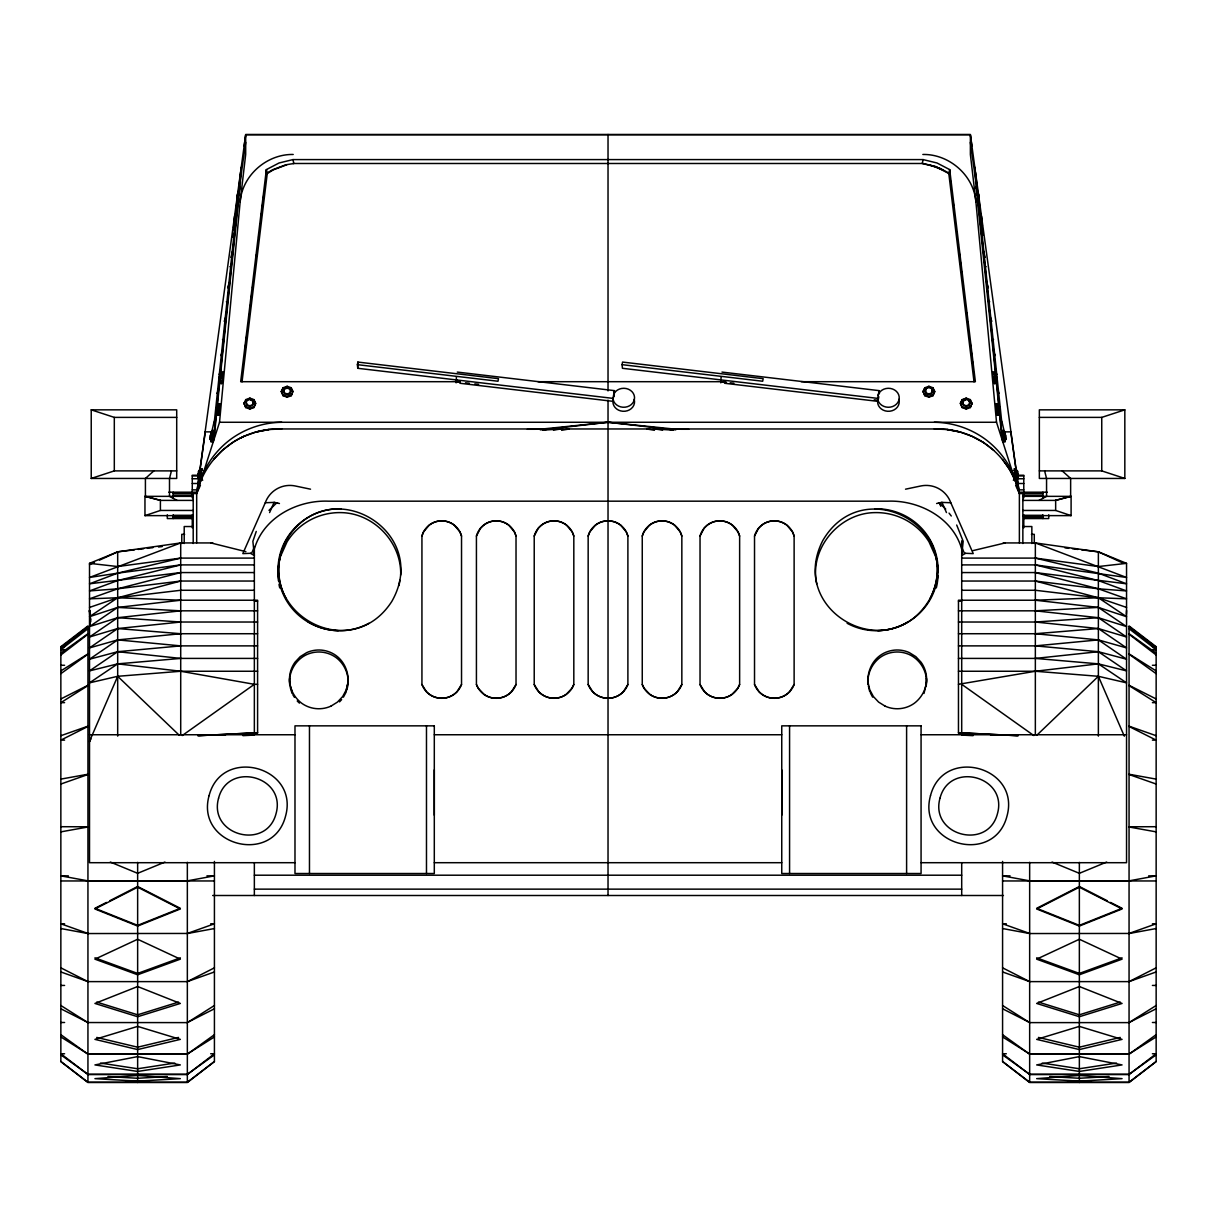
<?xml version="1.0" encoding="UTF-8"?>
<svg xmlns="http://www.w3.org/2000/svg" width="1217" height="1217" viewBox="0 0 1217 1217"><rect width="100%" height="100%" fill="white"/><g stroke="black" fill="none" stroke-linecap="round" stroke-linejoin="round"><path stroke-width="1.5" d="M781.755 815.223L781.755 769.859M434.302 769.859L434.302 815.223M867.995 684.273C866.96 673.351 871.022 662.063 880.089 655.507A29.086 28.736 0 0 1 909.327 652.601L915.838 656.648L921.086 662.246A30.014 29.649 0 0 1 926.213 684.137L923.992 693.462M926.411 678.219C927.019 687.97 922.045 697.402 914.363 703.243A29.086 28.736 0 0 1 885.124 706.149M926.228 685.643C928.16 672.971 920.934 659.949 909.327 654.594A29.086 28.736 0 0 0 880.089 657.499C871.95 663.584 867.219 673.64 867.995 683.802L867.995 682.281L869.744 689.75L873.365 696.504L878.613 702.103L885.124 706.149M992.829 373.847L992.889 372.174L994.563 371.961L995.065 373.634L992.829 373.847L994.395 383.614L996.069 383.385L996.13 381.712L994.472 381.94L994.395 383.614M994.563 371.961L996.069 383.385M994.791 375.11L996.084 373.893L997.042 381.134L995.795 381.286L995.05 377.681L994.791 375.11L996.084 373.893M995.795 381.286L995.825 380.236M999.157 413.4L999.096 415.073L997.423 415.286L995.917 403.861L997.59 403.633L998.092 405.307M999.431 406.63L997.818 406.797L997.864 405.733L999.111 405.565L999.842 409.186L1000.055 412.806L998.807 412.974L997.59 403.633M997.423 415.286L997.499 413.613M998.807 412.974L998.853 411.909M999.111 405.565L1000.055 412.806M1004.679 436.021L1005.029 441.725L1003.371 441.954L1001.865 430.514L1003.523 430.301L1004.04 431.974M1005.029 441.725L1003.523 430.301M1003.371 441.954L1003.021 436.234M1004.025 436.021L1003.797 432.4L1005.044 432.233L1006.003 439.474L1004.755 439.626L1004.436 438.576L1005.683 438.409L1006.003 439.474M1004.755 439.626L1004.801 438.576M1005.044 432.233L1005.683 438.409M1017.351 478.327L1017.29 480L1015.632 480.228L1014.126 468.788L1015.784 468.575L1016.94 474.295M1017.29 480L1015.784 468.575M1015.632 480.228L1015.693 478.555M1016.028 471.724L1017.306 470.507L1018.264 477.749L1017.016 477.901L1016.028 471.724L1017.625 471.572M1017.016 477.901L1017.062 476.851M1017.306 470.507L1018.264 477.749M1126.349 614.326L1126.546 610.538M330.933 706.149L337.444 702.103L342.692 696.504L346.313 689.75L348.062 682.281L348.062 683.802C349.02 673.031 344.883 661.972 335.968 655.507A29.086 28.736 0 0 0 306.73 652.601L300.219 656.648L294.97 662.246A30.014 29.649 0 0 0 289.844 684.137L289.829 685.643C287.897 672.971 295.123 659.949 306.73 654.594A29.086 28.736 0 0 1 335.968 657.499C345.887 664.786 350.77 678.493 346.662 690.237M240.525 172.449L214.542 419.804L211.743 431.868L205.11 431.868M220.566 374.167L240.479 181.622A159.092 7.043 0 0 1 240.251 181.227L241.24 167.17M239.277 191.039L239.566 186.368L237.376 201.839L239.551 186.262L237.376 201.839L239.323 190.278M232.69 237.072L233.025 233.314M233.527 227.685L234.531 216.398M196.682 542.843L196.682 493.554L219.532 422.269L240.145 201.839L245.682 154.468L245.682 134.494L970.375 134.494L970.375 154.468L975.912 201.839L996.525 422.269L1019.374 493.554L1019.374 542.843M237.984 201.839L220.171 374.167L219.06 374.167M213.401 441.375L219.577 379.795M198.98 475.634L198.767 480L200.425 480.228L201.931 468.788L200.273 468.575L199.04 477.901L197.793 477.749L198.751 470.507L200.029 471.724L198.751 470.507M198.782 471.572L197.793 477.749M210.009 438.409L211.013 432.233L212.26 432.4L212.032 436.021L211.302 439.626L210.054 439.474L210.009 438.409L211.621 438.576M211.013 432.233L210.054 439.474M211.028 441.725L212.534 430.301L214.192 430.514L212.686 441.954L211.028 441.725L210.967 440.052M212.899 437.588L212.686 441.954M218.984 380.069L220.596 380.236L220.277 381.286L219.014 381.134L219.973 373.893L221.22 374.06L221.007 377.681M216.002 412.806L216.322 411.742L217.569 411.909L217.25 412.974L216.002 412.806L216.945 405.565L218.193 405.733L217.98 409.353M219.014 381.134L219.973 373.893M217.174 410.707L216.961 415.073L218.634 415.286L220.14 403.861L218.467 403.633L217.965 405.307M223.228 373.847L220.992 373.634L221.494 371.961L223.167 372.174L223.228 373.847L221.661 383.614L219.988 383.385L220.49 377.681M218.467 403.633L216.961 415.073M218.984 409.566L218.634 415.286M213.994 439.535L219.851 380.921M1010.947 431.868L1004.314 431.868L1001.515 419.804L975.532 172.449M242.715 368.69L243.172 364.948M245.21 348.047L245.667 344.289M246.351 338.661L246.808 334.918M247.72 327.403L248.177 323.646M248.846 318.017L249.302 314.275M249.987 308.631L250.443 304.889M251.356 297.374L251.813 293.616M252.482 287.988L252.938 284.246M256.118 257.958L256.574 254.216M258.628 237.315L259.084 233.573M259.769 227.929L260.21 224.187M261.123 216.672L261.579 212.914M262.264 207.286L262.72 203.543M263.404 197.899L263.846 194.157M265.899 177.256L266.356 173.514L272.486 169.817L285.889 164.767L293.845 163.519L292.947 159.594L279.043 162.987L266.356 169.619L240.677 381.697L460.33 381.697M242.031 381.864L267.253 173.514L266.356 169.619L266.356 172.206M200.425 485.294L196.682 493.554L198.98 476.729M199.588 472.363L245.682 134.722L970.375 134.722L1016.469 472.363M235.474 215.485L237.619 193.868L237.163 197.078M244.13 146.01L245.682 134.965M1015.632 485.294L1019.374 493.554L1017.275 478.6L1019.374 493.554C1014.43 472.683 1001.302 454.169 983.382 442.425A84.947 84.947 0 0 0 934.306 428.962L281.751 428.962L268.835 429.51L256.163 431.959L243.963 436.355C220.49 446.898 202.524 468.454 196.682 493.554L199.04 476.729M199.816 471.116L205.293 431.868M240.251 181.227L245.682 142.359M239.658 186.657L237.376 201.839L239.399 189.472M239.551 187.677L237.376 201.839L239.612 186.444L237.376 201.839L239.475 188.605M240.145 201.839C242.198 175.37 266.873 153.951 293.206 154.468M399.039 585.56L399.861 580.311M199.329 472.941L200.273 468.575M198.767 480L199.923 474.295L201.581 474.508M211.591 434.667L212.534 430.301M216.322 411.742L216.945 405.565M221.996 377.894L223.167 372.174M357.387 364.659L357.874 362.073L498.483 378.67L497.996 381.24L357.387 364.659L357.752 368.295L612.972 398.37L613.262 401.367L459.859 383.264M357.752 368.295L357.874 362.073M456.405 376.738L456.116 382.823L456.694 379.719M612.972 398.37L614.433 390.627L457.273 372.083M614.144 396.712L614.433 390.627M622.07 364.659L622.556 362.073L763.165 378.67L762.679 381.24L622.07 364.659L622.435 368.295L877.655 398.37L877.959 401.367L724.541 383.264M721.088 376.738L720.799 382.823M877.655 398.37L879.115 390.627L721.97 372.083M878.248 399.815L878.826 396.712M233.862 229.77L235.642 221.874M801.182 381.697L975.38 381.697L949.701 169.619L937.014 162.987L923.125 159.594L922.227 163.489L936.132 166.881L948.804 173.529M346.313 689.75L348.047 682.326M171.445 470.888L169.498 478.448L169.498 496.353L177.089 500.4M196.682 493.554C200.775 471.648 213.477 451.766 231.489 438.698A88.278 88.278 0 0 1 281.751 422.269M230.865 257.35L232.553 251.082M227.67 287.805L229.328 282.329M219.988 383.385L221.494 371.961M217.873 406.797L218.193 405.733M219.623 405.535L220.14 403.861M199.999 470.675L199.679 471.724L198.432 471.572M212.26 432.4L211.941 433.45L210.693 433.298M201.429 470.462L201.931 468.788M213.69 432.187L214.192 430.514M224.247 321.379L225.86 316.557M256.255 531.433L252.877 541.306L254.353 555.545L250.504 553.324M217.067 393.426L218.588 389.181M929.864 598.916C966.252 527.661 862.959 471.359 822.798 540.546C786.41 611.801 889.703 668.087 929.864 598.916A62.341 61.595 0 0 0 928.373 537.96M421.934 536.058L423.562 531.89L429.251 525.09A20.309 20.065 0 0 1 454.215 525.09L459.92 531.89L461.532 536.058L461.532 684.502L457.029 691.697A20.978 20.735 0 0 1 426.422 691.712L421.934 684.502L421.934 536.058A20.491 20.491 0 0 1 461.532 536.058M476.425 536.058L480.517 528.178L483.742 525.09A20.309 20.065 0 0 1 508.706 525.09L514.395 531.89L516.023 536.058L516.023 684.502L511.52 691.697A20.963 20.704 0 0 1 484.153 694.496L478.311 688.32L476.425 684.502L476.425 536.058A20.491 20.491 0 0 1 516.023 536.058M534.217 536.058L538.31 528.178L541.535 525.09A20.309 20.065 0 0 1 566.498 525.09L572.188 531.89L573.815 536.058L573.815 684.502L571.929 688.32L566.072 694.481A20.963 20.704 0 0 1 538.72 691.697L534.217 684.502L534.217 536.058A20.491 20.491 0 0 1 573.815 536.058M620.579 525.09L626.283 531.89L627.896 536.058L627.896 684.502L623.393 691.697A21.008 20.75 0 0 1 608.104 698.254L607.968 698.254A21.008 20.75 0 0 1 592.679 691.697L588.161 684.502L588.161 536.058L589.789 531.89L595.478 525.09A20.324 20.08 0 0 1 607.968 520.846L608.028 520.861A20.324 20.08 0 0 1 620.579 525.09M642.257 536.058L643.869 531.89L649.559 525.09A20.309 20.065 0 0 1 674.522 525.09L680.227 531.89L681.839 536.058L681.839 684.502L677.337 691.697A20.963 20.704 0 0 1 649.984 694.496L644.128 688.32L642.257 684.502L642.257 536.058A20.491 20.491 0 0 1 681.839 536.058M700.034 536.058L704.141 528.178L707.351 525.09A20.309 20.065 0 0 1 732.315 525.09L738.019 531.89L739.632 536.058L739.632 684.502L737.745 688.32L731.889 694.481A20.963 20.704 0 0 1 704.537 691.697L700.034 684.502L700.034 536.058A20.491 20.491 0 0 1 739.632 536.058M789.635 691.712A20.978 20.735 0 0 1 759.012 691.712L754.525 684.502L754.525 536.058L758.617 528.178L761.842 525.09A20.309 20.065 0 0 1 786.806 525.09L792.495 531.89L794.123 536.058L794.123 684.502L789.62 691.697M220.84 355.547L222.331 351.835M89.51 741.336L117.684 676.302L180.709 671.252L257.593 671.252M310.533 489.188L295.259 485.979A26.135 26.135 0 0 0 265.276 502.758L242.822 553.613L251.63 553.248L254.627 546.479M269.596 512.57L274.084 502.393L277.659 503.108M287.684 537.96C247.857 607.329 348.26 668.635 391.768 601.502C431.594 532.118 331.191 470.827 287.684 537.96A62.341 61.595 0 0 0 286.193 598.916M244.069 403.192L245.758 399.617L249.835 398.126L253.912 399.617L255.6 403.192L253.912 407.573L249.835 409.064L245.758 407.573L244.069 403.192L245.758 407.573M244.069 403.998L245.195 401.61M246.184 402.584L247.264 400.317L249.835 399.389L252.421 400.317L253.486 402.584L252.421 405.459L249.835 406.402L247.264 405.459L246.184 402.584L247.264 405.459M252.421 405.459L253.486 402.584M253.912 407.573L255.6 403.192M281.386 391.342L283.074 387.767L287.151 386.276L291.228 387.767L292.917 391.342L291.228 395.723L287.151 397.214L283.074 395.723L281.386 391.342L283.074 395.723M281.386 392.148L283.074 387.767M283.5 390.733L284.565 388.466L287.151 387.538L289.722 388.466L290.802 390.733L289.722 393.608L287.151 394.536L284.565 393.608L283.5 390.733L284.565 393.608M283.5 391.342L284.565 388.466M289.722 393.608L290.802 390.733M291.228 395.723L292.917 391.342M923.14 391.342L924.829 387.767L928.906 386.276L932.983 387.767L934.671 391.342L932.983 395.723L928.906 397.214L924.829 395.723L923.14 391.342L924.829 395.723M923.14 392.148L924.829 387.767M925.255 390.733L926.335 388.466L928.906 387.538L931.492 388.466L932.557 390.733L931.492 393.608L928.906 394.536L926.335 393.608L925.255 390.733L926.335 393.608M925.255 391.342L926.335 388.466M931.492 393.608L932.557 390.733M932.983 395.723L934.671 391.342M960.456 403.192L962.145 399.617L966.222 398.126L970.299 399.617L971.987 403.192L970.299 407.573L966.222 409.064L962.145 407.573L960.456 403.192L962.145 407.573M960.456 403.998L962.145 399.617M962.571 402.584L963.636 400.317L966.222 399.389L968.793 400.317L969.873 402.584L968.793 405.459L966.222 406.402L963.636 405.459L962.571 402.584L963.636 405.459M962.571 403.192L963.636 400.317M968.793 405.459L969.873 402.584M970.299 407.573L971.987 403.192M89.51 741.716L90.925 738.932M1013.381 480.335L1014.248 478.707M343.422 697.143L346.313 691.743M976.734 190.278L978.681 201.839L976.475 186.414L978.681 201.839L976.384 186.52L978.681 201.839L976.779 191.039M339.543 701.859L341.642 699.608M213.553 459.448L222.437 450.244L232.66 442.456A84.947 84.947 0 0 1 281.751 428.962M276.746 502.864L269.003 510.364M1036.717 735.327L1098.373 676.302L1126.546 682.843L1098.373 663.858L1035.348 658.412L958.464 658.412M153.859 470.888L145.416 478.448L145.416 496.353L160.705 500.4M60.85 647.687L87.943 626.709M60.85 649.65L64.592 649.65L60.85 649.665L87.943 628.702M214.42 861.438L214.42 1061.62L187.342 1082.506L87.943 1082.506L60.85 1061.62L60.85 646.683L87.943 625.949L87.943 1082.248L187.342 1082.248L214.42 1061.483M60.85 654.974L87.943 634.24M1002.58 1061.483L1029.658 1082.248L1129.057 1082.248L1156.15 1061.483M60.85 647.49L84.931 629.204M214.42 1034.693L187.342 1054.165L87.943 1054.165L60.85 1034.693M214.42 1054.835L187.342 1074.307L87.943 1074.307L60.85 1054.835M1156.15 1034.693L1129.057 1054.165L1029.658 1054.165L1002.58 1034.693M1156.15 1054.835L1129.057 1074.307L1029.658 1074.307L1002.58 1054.835M60.85 653.149L87.943 633.722M60.85 673.655L87.943 654.214M182.246 735.54L254.353 684.319L257.593 684.319M214.42 1005.501L187.342 1022.615L87.943 1022.539L60.85 1008.771M214.42 1036.93L187.342 1054.028L87.943 1054.028L60.85 1036.93M1156.15 1005.501L1129.057 1022.615L1029.658 1022.615L1002.58 1005.501M1156.15 1036.93L1129.057 1054.028L1029.658 1054.028L1002.58 1036.93M60.85 670.917L87.943 653.894M87.943 685.627L60.85 702.65L64.592 702.65M267.253 173.529L273.384 169.817L286.786 164.767M965.553 553.324L961.704 555.545L963.179 541.306L956.699 525.029M240.312 438.303L243.993 436.325M1038.968 500.4L1046.559 496.353L1046.559 478.448L1044.612 470.888M106.442 902.421L94.941 908.293L137.643 925.376L180.329 908.293L137.643 886.508L109.728 900.747M60.85 971.957L87.943 981.617L187.342 981.617L214.42 967.834M187.342 1022.539L214.42 1008.771M1002.58 971.957L1029.658 981.617L1129.057 981.617L1156.15 967.834M1129.057 1022.539L1156.15 1008.771M60.85 698.954L87.943 685.308M87.943 726.488L60.85 740.134L64.592 740.134M137.643 939.25L94.941 959.163L137.643 974.771L180.329 959.163L137.643 939.25L137.643 862.397M1079.357 939.25L1036.671 959.163L1079.357 974.771L1122.059 959.163L1079.357 939.25L1079.357 862.397M89.51 564.688L94.485 562.421M99.459 560.155L117.684 551.833L180.709 542.934L212.808 542.934M531.57 429.129L533.867 429.221L529.334 429.16M164.964 862.062L137.643 873.319L110.321 862.062M1106.679 862.062L1079.357 873.319L1052.036 862.062M294.986 862.701L89.51 862.701L89.51 563.349L117.684 551.833L134.372 549.856M180.329 957.825L137.643 973.433L94.941 957.825M1122.059 957.825L1079.357 973.433L1036.671 957.825M248.481 399.435L245.758 400.423L245.758 399.617M283.074 388.573L287.151 387.082L291.228 388.573L292.354 390.961M284.565 389.075L287.151 388.132L289.722 389.075L290.802 391.342M247.264 404.85L249.835 405.793L252.421 404.85M284.565 393L287.151 393.943L289.722 393M245.758 406.767L249.835 408.258L253.912 406.767M283.074 394.917L287.151 396.392L291.228 394.917M924.829 388.573L928.906 387.082L932.983 388.573L934.671 392.148M926.335 393L928.906 393.943L931.492 393M924.829 394.917L928.906 396.392L932.983 394.917M962.145 400.423L966.222 398.126M963.636 400.925L966.222 399.389M963.636 404.85L966.222 405.793L968.793 404.85M962.145 406.767L966.222 408.258L970.299 406.767M1005.12 542.934L973.235 550.556M60.85 928.541L87.943 933.545L187.342 933.454L214.42 923.794L210.678 923.794M187.342 981.617L214.42 971.957M1002.58 928.541L1029.658 933.545L1129.057 933.454L1156.15 923.794L1152.408 923.794M1129.057 981.617L1156.15 971.957M60.85 735.707L87.943 726.184M60.85 784.037L87.943 774.514M89.51 607.435L117.684 597.76L180.709 581.041L254.353 581.041M193.199 496.353L144.96 496.353L144.96 515.628L160.401 510.455L193.199 510.455M91.229 478.448L176.708 478.448L176.708 409.84L91.229 409.84L91.229 478.448L114.307 470.888L176.708 470.888M1039.348 417.385L1101.75 417.385L1124.827 409.84L1124.827 478.448L1039.348 478.448L1039.348 409.84L1124.827 409.84M178.549 1002.093L137.643 1014.811L96.721 1002.093M1120.279 1002.093L1079.357 1014.811L1038.451 1002.093M530.49 429.129L535.48 429.008M1055.352 500.4L1070.641 496.353L1070.641 478.448L1062.198 470.888M1022.858 500.4L1055.656 500.4L1071.097 496.353L1071.097 515.628L1022.858 515.628M254.353 572.568L180.709 572.568L117.684 588.8L89.51 598.825L117.684 597.76L180.709 600.224L257.593 600.224L257.593 733.106L254.353 733.273L254.353 735.068L242.989 735.661M254.353 564.901L180.709 564.901L117.684 580.57L89.51 590.93L117.684 588.8L180.709 581.041M254.353 558.101L180.709 558.101L117.684 573.146L89.51 577.466L180.709 542.934L180.709 734.764M178.549 1037.432L137.643 1047.198L96.721 1037.432M1120.279 1037.432L1079.357 1047.198L1038.451 1037.432M683.056 429.129L684.182 429.023M905.524 489.188L920.797 485.979A26.135 26.135 0 0 1 950.796 502.758L973.235 553.613L964.427 553.248L962.175 548.167M936.618 503.519L941.973 502.393L950.796 502.758M938.398 503.108L941.973 502.393L946.461 512.57M256.102 432.005L268.835 429.525M187.342 933.545L214.42 928.541M1129.057 933.545L1156.15 928.541M60.85 779.108L87.943 774.24M60.85 831.865L87.943 826.997M958.464 684.319L1035.348 671.252L1098.373 663.858L1126.546 670.886L1098.373 651.703L1035.348 645.877L958.464 645.877M561.615 430.301L569.1 429.008M174.761 1063.065L137.643 1068.754L100.509 1063.065M1116.491 1063.065L1079.357 1068.754L1042.239 1063.065M553.446 430.088L560.946 429.008L534.385 429.266M180.709 558.101L117.684 566.544L89.51 563.349M993.239 377.894L996.297 377.513L997.042 381.134M996.814 377.513L995.567 377.681L995.278 374.973M995.46 380.236L997.073 380.069M993.893 381.94L995.552 381.712M995.856 405.535L997.514 405.307M996.267 409.566L999.842 409.186M998.488 411.909L999.735 411.742M996.921 413.613L998.579 413.4L999.096 415.073M1001.789 432.187L1003.462 431.974M1003.766 433.45L1005.364 433.298M1002.215 436.234L1005.774 435.853M1002.854 440.28L1004.527 440.052M1014.05 470.462L1015.723 470.249M1014.476 474.508L1017.534 474.128M1016.697 476.851L1018.31 476.684M1015.115 478.555L1016.788 478.327M180.709 564.901L117.684 573.146L89.51 583.81L180.709 572.568M138.084 549.415L143.636 548.761M147.348 548.319L152.901 547.665M158.469 546.996L162.165 546.57M542.873 429.753L548.258 429.129M551.042 428.81L608.028 422.269L672.514 428.886M180.709 600.224L117.684 607.42L89.51 616.7L117.684 597.76L180.709 590.275L254.353 590.275M921.071 862.701L1126.546 862.701L1126.546 563.349L1098.373 566.544L1035.348 558.101L961.704 558.101M608.028 520.861L608.104 520.861A20.491 20.491 0 0 1 627.896 536.058M180.709 610.828L117.684 617.704L89.51 626.572L117.684 607.42L180.709 610.828L257.593 610.828M681.672 429.266L655.111 429.008L662.611 430.088M1035.348 658.412L1098.373 651.703L1126.546 659.218L1098.373 639.899L1035.348 633.722L958.464 633.722M180.709 622.024L117.684 628.55L89.51 636.993L117.684 617.704L180.709 622.024L257.593 622.024M543.543 428.886L608.028 422.269L665.014 428.81M180.709 633.722L117.684 639.899L89.51 647.9L117.684 628.55L180.709 633.722L257.593 633.722M683.893 429.023L678.675 429.008M1035.348 645.877L1098.373 639.899L1126.546 647.9L1098.373 628.55L1035.348 622.024L958.464 622.024M180.709 645.877L117.684 651.703L89.51 659.218L117.684 639.899L180.709 645.877L257.593 645.877M180.709 658.412L117.684 663.858L89.51 670.886L117.684 651.703L180.709 658.412L257.593 658.412M540.287 429.86L546.403 429.342L540.591 429.205M1035.348 633.722L1098.373 628.55L1126.546 636.993L1098.373 617.704L1035.348 610.828L958.464 610.828M539.861 429.008L540.987 429.008M1035.348 622.024L1098.373 617.704L1126.546 626.572L1098.373 607.42L1035.348 600.224L958.464 600.224L958.464 733.106L961.704 733.273L961.704 735.068L973.068 735.661M538.477 429.114L537.062 429.129M542.691 430.149L560.946 429.008M677.702 429.008L675.07 429.008M167.338 1076.528L137.643 1078.277L107.933 1076.528M1109.067 1076.528L1079.357 1078.277L1049.662 1076.528M1035.348 610.828L1098.373 607.42L1126.546 616.7L1098.373 597.76L1035.348 581.041L961.704 581.041M197.702 735.722L257.593 732.695L198.645 735.707M539.709 429.008L538.355 429.008M221.737 734.946L225.51 734.749M148.778 1081.35L126.507 1081.35M1090.493 1081.35L1068.222 1081.35M679.025 429.129L677.58 429.114M265.276 502.758L274.084 502.393L279.438 503.519M1035.348 600.224L1098.373 597.76L1126.546 598.825L1098.373 588.8L1035.348 572.568L961.704 572.568M675.329 429.008L666.901 429.023M675.465 429.205L669.654 429.342L675.785 429.86M532.209 429.023L533 429.129M534.506 429.266L527.372 429.266M1129.057 826.784L1156.15 826.708M214.42 880.956L60.85 880.956M1156.15 880.956L1002.58 880.956M292.947 159.594L923.125 159.594M292.947 163.489L923.125 163.489L937.014 166.881M233.436 234.242L234.455 234.242M978.072 201.839L981.602 234.242L982.621 234.242M229.983 266.645L231.063 266.645M981.602 234.242L984.994 266.645L986.089 266.645M226.347 301.77L227.457 301.77M984.994 266.645L988.6 301.77L989.71 301.77M222.513 339.604L223.639 339.604M988.6 301.77L992.418 339.604L993.544 339.604M996.997 374.167L995.886 374.167L992.418 339.604M537.96 381.697L725.438 381.697M91.229 409.84L114.307 417.385L176.708 417.385M213.994 422.269L215.394 422.269M219.532 422.269L996.525 422.269M996.084 376.053L1000.663 422.269L1002.063 422.269M1039.348 470.888L1101.75 470.888L1124.827 478.448M199.04 475.254L192.271 475.254L192.271 497.844M1018.72 475.254L1023.786 475.254L1023.786 497.844M192.271 475.938L199.04 475.938M1018.72 475.938L1023.786 475.938M192.271 478.753L199.04 478.753M1017.016 478.753L1023.786 478.753M192.271 483.499L199.04 483.499M1017.016 483.499L1023.786 483.499M192.271 489.873L197.337 489.873M1018.72 489.873L1023.786 489.873M168.783 492.2L197.337 492.2M1018.72 492.2L1047.274 492.2M173.179 493.539L192.271 493.539M196.895 493.554L193.199 493.554L193.199 543.497M1019.161 493.554L1022.858 493.554L1022.858 543.497M1023.786 493.539L1042.878 493.539M173.179 495.334L192.271 495.334M1023.786 495.334L1042.878 495.334M1022.858 496.353L1071.097 496.353M144.96 496.353L160.401 500.4L193.199 500.4M1022.858 510.455L1055.656 510.455L1071.097 515.628M173.179 515.43L192.271 515.43M1023.786 515.43L1042.878 515.43M144.96 515.628L193.199 515.628M173.179 517.225L192.271 517.225M1023.786 517.225L1042.878 517.225M192.271 518.564L167.322 518.564L167.322 514.806M1023.786 518.564L1048.735 518.564L1048.735 514.806M193.199 526.535L184.208 526.535L184.208 543.497M1022.858 526.535L1031.849 526.535L1031.849 543.497M184.634 534.324L181.774 534.324L181.774 543.482M1031.423 534.324L1034.283 534.324L1034.283 543.482M1003.249 542.934L1035.348 542.934L1098.373 551.833L1126.546 563.349M961.704 564.901L1035.348 564.901L1126.546 577.466L1035.348 542.934L1035.348 734.764M961.704 590.275L1035.348 590.275L1098.373 597.76L1126.546 607.435M254.353 601.152L257.593 601.152M958.464 601.152L961.704 601.152M60.85 646.683L64.592 646.683M1152.408 646.683L1156.15 646.683L1156.15 1061.62L1129.057 1082.506L1029.658 1082.506L1002.58 1061.62L1002.58 861.438M1156.15 649.65L1152.408 649.65L1156.15 649.665L1129.057 628.702M60.85 665.273L64.592 665.273M1152.408 665.273L1156.15 665.273M958.464 671.252L1035.348 671.252L1098.373 676.302L1124.325 736.194M1152.408 702.65L1156.15 702.65L1129.057 685.627M1018.355 735.722L958.464 732.695L1017.412 735.707M89.51 734.749L294.986 734.749M434.302 734.749L781.755 734.749M921.071 734.749L1126.546 734.749M1152.408 740.134L1156.15 740.134L1129.057 726.488M434.302 862.701L781.755 862.701M254.353 875.206L961.704 875.206M68.335 875.86L60.85 875.86L87.943 880.865L187.342 880.865L214.42 875.86L206.936 875.86M1010.064 875.86L1002.58 875.86L1029.658 880.865L1129.057 880.865L1156.15 875.86L1148.665 875.86M254.353 889.14L961.704 889.14M212.671 895.499L1003.432 895.499M64.592 923.794L60.85 923.794L87.943 933.454M1006.322 923.794L1002.58 923.794L1029.658 933.454M60.85 985.435L64.592 985.435M1152.408 985.435L1156.15 985.435M60.85 1022.493L64.592 1022.493M1152.408 1022.493L1156.15 1022.493M64.592 1053.755L60.85 1053.755L87.943 1074.52L187.342 1074.52L214.42 1053.755L210.678 1053.755M1006.322 1053.755L1002.58 1053.755L1029.658 1074.52L1129.057 1074.52L1156.15 1053.755L1152.408 1053.755M686.723 429.16L682.189 429.221L684.486 429.129M688.685 429.266L681.55 429.266M549.156 429.023L540.728 429.008M60.85 826.708L87.943 826.784M934.306 428.993L947.222 429.51L959.909 431.959L972.048 436.34L983.412 442.501M990.547 734.749L994.319 734.946M922.851 154.468C949.184 153.951 973.859 175.37 975.912 201.839M655.111 429.008L673.366 430.149M685.567 429.129L684.41 429.023M667.814 429.129L673.184 429.753M720.829 381.697L726.443 382.351M730.185 382.792L733.927 383.233M874.232 399.8L877.974 400.241A10.816 9.493 0 0 0 894.632 405.55A10.816 9.493 0 0 0 894.632 390.003A10.816 9.493 0 0 0 877.974 395.327M456.147 381.697L459.874 382.138M465.487 382.792L469.23 383.233M474.843 383.903L478.585 384.344M1065.012 547.878L1068.709 548.319M1072.42 548.761L1077.988 549.415M1081.685 549.856L1098.373 551.833L1123.23 563.167M1035.348 581.041L1098.373 588.8L1126.546 590.93L1098.373 580.57L1035.348 564.901M1035.348 572.568L1126.546 583.81L1098.373 573.146L1035.348 558.101M219.653 374.958L221.266 375.11M219.76 377.513L222.817 377.894M219.927 381.712L222.163 381.94M218.543 405.307L220.201 405.535M216.626 406.63L218.239 406.797M216.215 409.186L219.79 409.566M215.957 411.742L217.25 412.974M217.478 413.4L219.136 413.613M212.595 431.974L214.268 432.187M211.043 433.298L212.29 433.45M212.184 436.021L213.842 436.234M210.282 435.853L212.032 436.021M211.53 440.052L213.203 440.28M200.333 470.249L202.007 470.462M198.021 474.128L199.771 474.295M197.747 476.684L199.36 476.851M199.269 478.327L200.942 478.555M646.957 429.008L654.442 430.301M254.353 684.319L180.709 671.252L117.684 663.858L89.51 682.843L117.684 676.302L179.34 735.327M1129.057 774.24L1156.15 779.108M1129.057 826.997L1156.15 831.865M947.222 429.525L959.954 432.005M929.271 164.797L942.658 169.832M1129.057 726.184L1156.15 735.707M1129.057 774.514L1156.15 784.037M210.937 542.934L245.895 551.666M967.576 399.435L970.299 400.423L971.987 403.998M252.558 399.921L249.835 398.126M253.486 403.192L252.421 400.925L249.835 399.389M938.657 167.611L949.701 173.514L949.701 169.619L948.804 173.514L974.026 381.864M1129.057 685.308L1156.15 698.954M1002.58 967.834L1029.658 981.602M1002.58 1008.771L1029.658 1022.539M60.85 967.834L87.943 981.602M1107.272 900.747L1079.357 886.508L1036.671 908.293L1079.357 925.376L1122.059 908.293L1110.558 902.421M1129.057 653.894L1156.15 670.917M60.85 1005.501L87.943 1022.615M961.704 684.319L1033.811 735.54M1129.057 633.722L1156.15 653.149M1129.057 654.214L1156.15 673.655M983.397 442.456L993.62 450.244M1132.069 629.204L1156.15 647.49M1156.15 646.683L1129.057 625.949L1129.057 1082.248M1129.057 634.24L1156.15 654.974M60.85 1061.483L87.943 1082.248M1129.057 626.709L1156.15 647.687M297.222 701.022L299.458 703.122M945.731 509.102L939.311 502.864L940.756 506.257M949.062 513.133L951.268 515.993M1002.534 459.463L1009.897 469.914L1015.297 480.852M289.646 678.219C289.038 687.97 294.012 697.402 301.694 703.243A29.086 28.736 0 0 0 330.933 706.149M292.871 694.77L294.484 697.371M870.459 693.082L872.635 697.143M201.809 478.707L202.676 480.335M969.873 403.192L968.793 400.317M932.557 391.342L931.492 388.466M255.6 403.998L253.912 399.617M993.726 351.835L995.217 355.547M961.704 549.065C952.85 517.651 918.865 499.944 887.741 501.176L328.316 501.176C297.191 499.944 263.207 517.651 254.353 549.065L254.353 732.695M997.468 389.181L998.99 393.426M990.197 316.557L991.809 321.379M986.728 282.329L988.387 287.805M992.889 372.174L993.407 373.847M1016.058 470.675L1016.378 471.724M1001.865 430.514L1002.367 432.187M289.844 684.137L292.065 691.469M290.285 687.59L292.065 693.462M983.503 251.082L985.192 257.35M1019.374 493.554C1015.282 471.648 1002.58 451.766 984.568 438.698A88.278 88.278 0 0 0 934.306 422.269M90.454 614.205L89.51 610.538L90.271 625.69M868.345 685.764L869.744 691.743M980.415 221.874L982.195 229.77M976.658 189.472L978.681 201.839L976.506 186.292L978.681 201.839L976.597 188.605M997.94 409.353L998.579 413.4M996.647 406.874L997.362 412.274M816.744 583.81C809.001 548.7 839.274 512.95 874.84 512.616A61.717 60.972 0 0 1 929.012 541.824L935.538 556.367A61.717 60.972 0 0 1 938.033 572.096M976.506 187.677L978.681 201.839L976.506 186.338M976.399 186.657L978.681 201.839M978.894 197.078L978.438 193.868L980.583 215.485M970.375 134.965L971.927 146.01M970.375 142.359L975.806 181.227A159.092 7.043 0 0 1 975.578 181.622L995.491 374.167M1010.764 431.868L1016.241 471.116M90.666 619.925L89.51 610.538L90.743 621.796M950.614 181.014L951.07 184.771M953.109 201.657L953.565 205.414M956.745 231.686L957.201 235.444M957.885 241.072L958.342 244.83M959.255 252.33L959.711 256.087M960.38 261.716L960.837 265.473M961.521 271.102L961.978 274.859M962.89 282.359L963.347 286.117M966.526 312.389L966.983 316.146M967.652 321.775L968.108 325.532M970.162 342.418L970.618 346.176M971.303 351.804L971.744 355.562M972.429 361.19L972.885 364.948M973.798 372.448L974.254 376.205M400.682 575.063C401.686 542.447 373.847 513.209 341.216 512.616A61.717 60.972 0 0 0 287.045 541.824L280.519 556.367A61.717 60.972 0 0 0 278.465 580.95M996.023 379.232L1002.063 439.535M1000.663 422.269L1002.656 441.375M1015.282 474.508L1015.556 477.201M996.038 374.958L996.297 377.513M879.115 390.627L879.419 393.608M981.526 216.398L982.362 225.799M982.697 229.557L983.199 235.2M974.817 167.17L975.806 181.227M221.585 381.94L221.661 383.614M220.231 380.236L220.277 381.286M211.256 438.576L211.302 439.626M1101.75 417.385L1101.75 470.888M1098.373 551.833L1098.373 736.118M1079.357 939.783L1079.357 1082.506M1055.656 500.4L1055.656 510.455M1042.878 492.2L1042.878 497.844M1042.878 514.806L1042.878 518.564M1029.658 862.321L1029.658 1082.248M1023.786 514.806L1023.786 527.798M970.299 399.617L970.299 400.423M966.222 408.258L966.222 409.064M961.704 540.82L961.704 732.695M961.704 862.701L961.704 895.499M932.983 387.767L932.983 388.573M928.906 386.276L928.906 387.082M928.906 396.392L928.906 397.214M906.604 725.849L906.604 873.517M789.574 725.849L789.574 873.517M608.028 134.494L608.028 390.916M608.028 400.134L608.028 895.499M426.482 725.849L426.482 873.517M309.468 725.849L309.468 873.517M291.228 387.767L291.228 388.573M287.151 386.276L287.151 387.082M287.151 396.392L287.151 397.214M254.353 862.701L254.353 895.499M249.835 408.258L249.835 409.064M192.271 514.806L192.271 527.798M187.342 862.321L187.342 1082.248M173.179 492.2L173.179 497.844M173.179 514.806L173.179 518.564M160.401 500.4L160.401 510.455M137.643 939.783L137.643 1082.506M117.684 551.833L117.684 736.118M114.307 417.385L114.307 470.888M898.861 399.359A10.816 9.493 0 0 1 889.84 411.224A10.816 9.493 0 0 1 877.609 401.808M634.179 399.359A10.816 9.493 0 0 1 625.142 411.224A10.816 9.493 0 0 1 612.927 401.808M614.372 393.03A10.816 9.493 0 0 1 632.019 391.676A10.816 9.493 0 0 1 627.44 406.691A10.816 9.493 0 0 1 612.927 397.776M754.525 536.058A20.491 20.491 0 0 1 794.123 536.058M739.632 684.502A21.115 21.115 0 0 1 700.034 684.502M794.123 684.502A21.115 21.115 0 0 1 754.525 684.502M874.84 508.767A61.717 60.972 0 0 1 938.033 568.248A61.717 60.972 0 0 1 877.822 630.68M908.11 621.765A60.363 59.633 0 0 1 847.138 623.271M627.896 684.502A21.115 21.115 0 0 1 608.104 698.254M681.839 684.502A21.115 21.115 0 0 1 642.257 684.502M938.018 575.626A61.717 60.972 0 0 1 936.314 587.917M516.023 684.502A21.115 21.115 0 0 1 476.425 684.502M461.532 684.502A21.115 21.115 0 0 1 421.934 684.502M338.235 630.68A61.717 60.972 0 0 1 278.024 568.248A61.717 60.972 0 0 1 341.216 508.767M368.918 623.271A60.363 59.633 0 0 1 307.947 621.765M607.968 698.254A21.115 21.115 0 0 1 588.161 684.502M588.161 536.058A20.491 20.491 0 0 1 607.968 520.861M573.815 684.502A21.115 21.115 0 0 1 534.217 684.502M279.743 587.917A61.717 60.972 0 0 1 278.997 584.464M209.081 795.644C195.268 845.161 272.76 865.926 285.554 816.135C299.367 766.619 221.874 745.854 209.081 795.644M218.573 798.185C208.183 835.41 266.447 851.018 276.061 813.595C286.451 776.37 228.188 760.762 218.573 798.185M930.503 795.644C916.69 845.161 994.183 865.926 1006.976 816.135C1020.789 766.619 943.297 745.854 930.503 795.644M939.996 798.185C929.605 835.41 987.869 851.018 997.484 813.595C1007.874 776.37 949.61 760.762 939.996 798.185M137.643 887.208L94.941 908.977L137.643 926.061L180.329 908.977L137.643 887.208M1079.357 887.208L1036.671 908.977L1079.357 926.061L1122.059 908.977L1079.357 887.208M137.643 986.531L94.941 1003.447L137.643 1016.727L180.329 1003.447L137.643 986.531M1079.357 986.531L1036.671 1003.447L1079.357 1016.727L1122.059 1003.447L1079.357 986.531M137.643 1026.387L94.941 1039.379L137.643 1049.571L180.329 1039.379L137.643 1026.387M1079.357 1026.387L1036.671 1039.379L1079.357 1049.571L1122.059 1039.379L1079.357 1026.387M137.643 1056.599L94.941 1064.921L137.643 1071.447L180.329 1064.921L137.643 1056.599M1079.357 1056.599L1036.671 1064.921L1079.357 1071.447L1122.059 1064.921L1079.357 1056.599M137.643 1075.448L94.941 1078.642L137.643 1081.152L180.329 1078.642L137.643 1075.448M1079.357 1075.448L1036.671 1078.642L1079.357 1081.152L1122.059 1078.642L1079.357 1075.448M434.302 725.849L294.986 725.849L294.986 873.517L434.302 873.517L434.302 725.849M921.071 725.849L781.755 725.849L781.755 873.517L921.071 873.517L921.071 725.849"/></g></svg>
